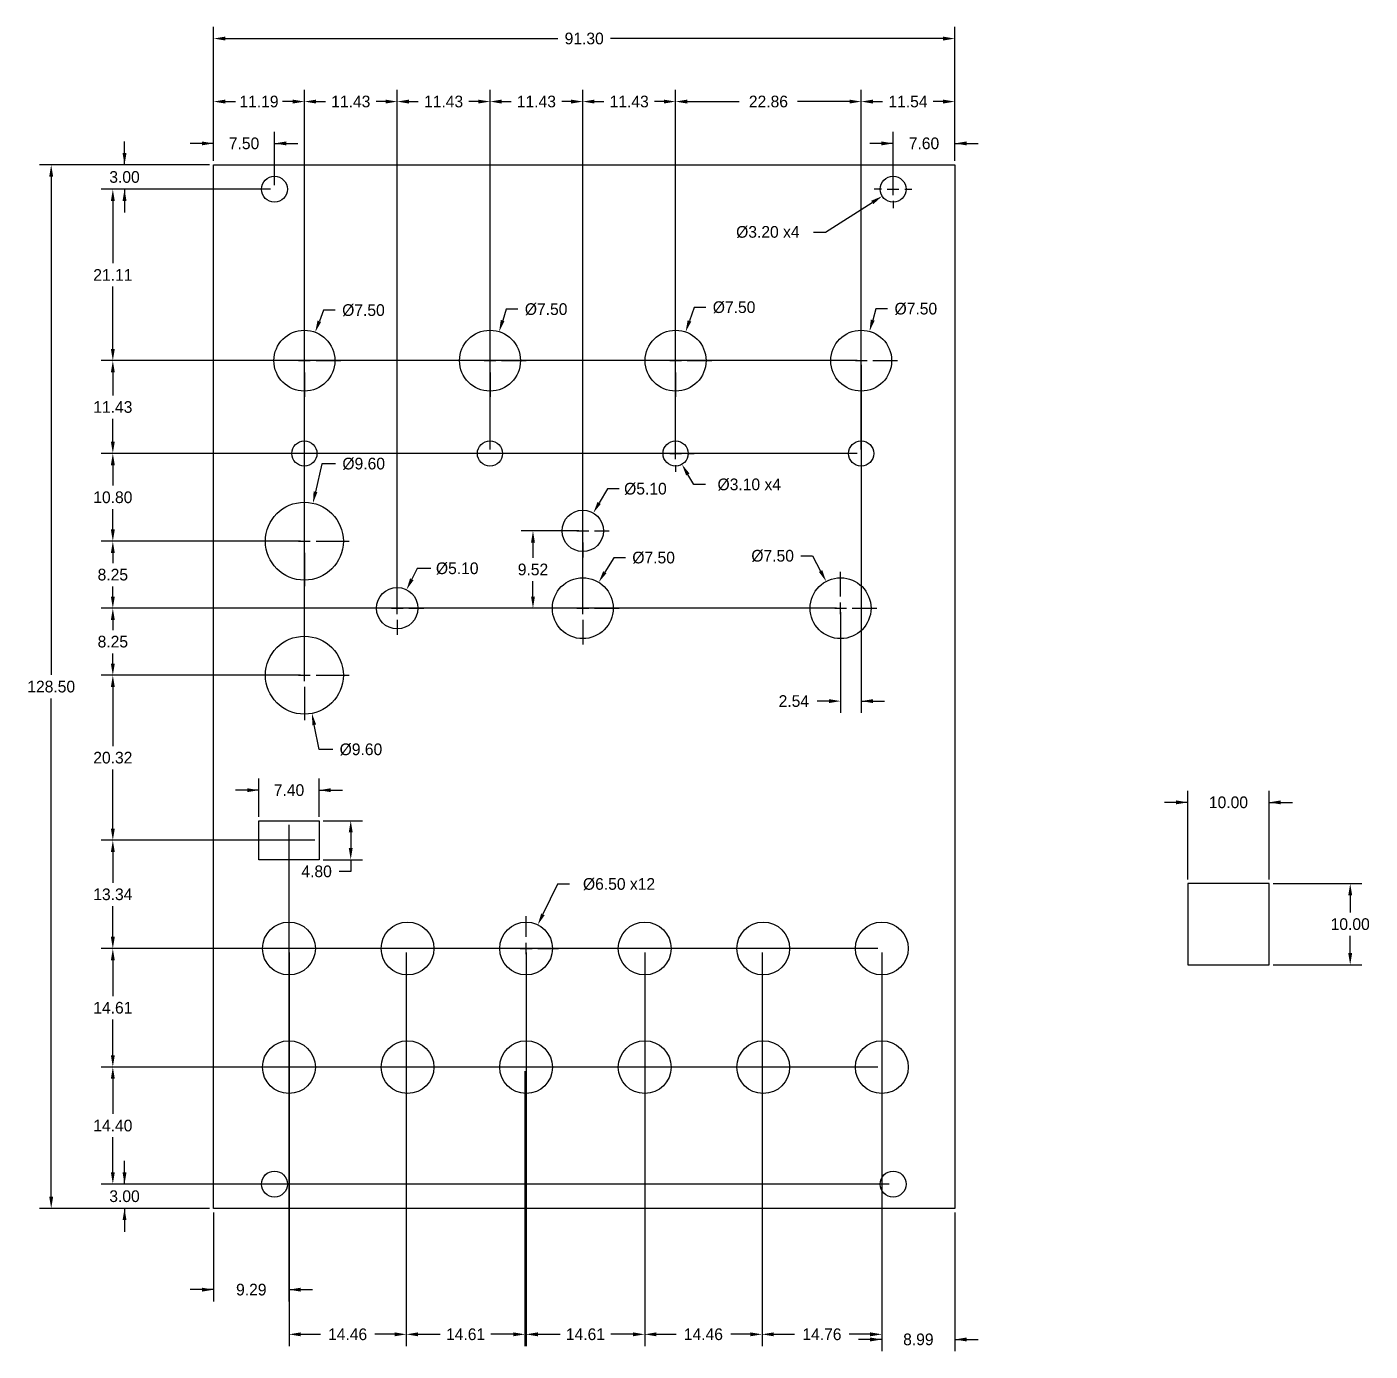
# Model space of a CAD drawing. Header units: millimetres. Extents: x -23 to 142, y -18 to 145.
import ezdxf

# ---------------------------------------------------------------- set-up
doc = ezdxf.new("R2010")
doc.units = ezdxf.units.MM
doc.header["$MEASUREMENT"] = 0
doc.header["$PDSIZE"] = -5
for name, color, linetype in [('Dimensions', 1, 'Continuous'), ('Panel', 7, 'Continuous'), ('ScaleHelp', 3, 'Continuous')]:
    doc.layers.add(name, color=color, linetype=linetype)
doc.dimstyles.get("Standard").update_dxf_attribs({"dimscale": 8, "dimtxt": 0.18, "dimasz": 0.18, "dimexe": 0.18, "dimexo": 0.0625, "dimgap": 0.09, "dimtad": 0, "dimtih": 1, "dimtoh": 1, "dimzin": 0, "dimdsep": 46, "dimtxsty": 'Standard', "dimcen": -0.09, "dimadec": 0, "dimazin": 0, "dimtfac": 1, "dimtdec": 4, "dimtofl": 0, "dimtmove": 0, "dimatfit": 3, "dimfxl": 1, "dimtolj": 1, "dimtzin": 0, "dimarcsym": 0})

# ---------------------------------------------------------------- blocks, each defined once
blk = doc.blocks.new('*D105')
at = {"layer": 'Defpoints', "color": 0}
for p in [(130, 50), (120, 40), (130, 40)]:
    blk.add_point(p, dxfattribs=at)
at = {"layer": 'ScaleHelp', "color": 0, "lineweight": -2}
for p, q in [((120, 40.5), (120, 51.44)), ((130, 40.5), (130, 51.44)), ((120, 50), (117.12, 50)), ((130, 50), (132.88, 50))]:
    blk.add_line(p, q, dxfattribs=at)
at = {"layer": 'ScaleHelp', "color": 0}
for points in [[(118.56, 49.76), (118.56, 50.24), (120, 50)], [(131.44, 50.24), (131.44, 49.76), (130, 50)]]:
    blk.add_solid(points, dxfattribs=at)
at = {"layer": 'ScaleHelp', "color": 0, "insert": (125, 50), "char_height": 1.44, "attachment_point": 5}
blk.add_mtext('\\A1;10.00', dxfattribs=at)
blk = doc.blocks.new('*D106')
at = {"layer": 'Defpoints', "color": 0}
for p in [(130, 40), (130, 30), (140, 30)]:
    blk.add_point(p, dxfattribs=at)
at = {"layer": 'ScaleHelp', "color": 0, "lineweight": -2}
for p, q in [((130.5, 40), (141.44, 40)), ((140, 38.56), (140, 36.44)), ((140, 31.44), (140, 33.56)), ((130.5, 30), (141.44, 30))]:
    blk.add_line(p, q, dxfattribs=at)
at = {"layer": 'ScaleHelp', "color": 0}
for points in [[(140.24, 38.56), (139.76, 38.56), (140, 40)], [(139.76, 31.44), (140.24, 31.44), (140, 30)]]:
    blk.add_solid(points, dxfattribs=at)
at = {"layer": 'ScaleHelp', "color": 0, "insert": (140, 35), "char_height": 1.44, "attachment_point": 5}
blk.add_mtext('\\A1;10.00', dxfattribs=at)
blk = doc.blocks.new('*D126')
at = {"layer": 'Defpoints', "color": 0}
for p in [(0, 128.5), (-20, 0), (0, 0)]:
    blk.add_point(p, dxfattribs=at)
at = {"layer": 'Dimensions', "color": 0, "lineweight": -2}
for p, q in [((-0.5, 128.5), (-21.44, 128.5)), ((-20, 127.06), (-20, 65.69)), ((-20, 1.44), (-20, 62.81)), ((-0.5, 0), (-21.44, 0))]:
    blk.add_line(p, q, dxfattribs=at)
at = {"layer": 'Dimensions', "color": 0}
for points in [[(-19.76, 127.06), (-20.24, 127.06), (-20, 128.5)], [(-20.24, 1.44), (-19.76, 1.44), (-20, 0)]]:
    blk.add_solid(points, dxfattribs=at)
at = {"layer": 'Dimensions', "color": 0, "insert": (-20, 64.25), "char_height": 1.44, "attachment_point": 5}
blk.add_mtext('\\A1;128.50', dxfattribs=at)
blk = doc.blocks.new('*D128')
at = {"layer": 'Defpoints', "color": 0}
for p in [(83.7, 3), (-10.97, 0), (0, 0)]:
    blk.add_point(p, dxfattribs=at)
at = {"layer": 'Dimensions', "color": 0, "lineweight": -2}
for p, q in [((-10.97, 3), (-10.97, 5.88)), ((83.2, 3), (-12.41, 3)), ((-0.5, 0), (-12.41, 0)), ((-10.97, 0), (-10.97, -2.88))]:
    blk.add_line(p, q, dxfattribs=at)
at = {"layer": 'Dimensions', "color": 0}
for points in [[(-11.21, 4.44), (-10.73, 4.44), (-10.97, 3)], [(-10.73, -1.44), (-11.21, -1.44), (-10.97, 0)]]:
    blk.add_solid(points, dxfattribs=at)
at = {"layer": 'Dimensions', "color": 0, "insert": (-10.97, 1.5), "char_height": 1.44, "attachment_point": 5}
blk.add_mtext('\\A1;3.00', dxfattribs=at)
blk = doc.blocks.new('*D129')
at = {"layer": 'Defpoints', "color": 0}
for p in [(82.31, 17.4), (-12.41, 3), (0, 3)]:
    blk.add_point(p, dxfattribs=at)
at = {"layer": 'Dimensions', "color": 0, "lineweight": -2}
for p, q in [((81.81, 17.4), (-13.85, 17.4)), ((-12.41, 15.96), (-12.41, 11.64)), ((-12.41, 4.44), (-12.41, 8.76)), ((-0.5, 3), (-13.85, 3))]:
    blk.add_line(p, q, dxfattribs=at)
at = {"layer": 'Dimensions', "color": 0}
for points in [[(-12.17, 15.96), (-12.65, 15.96), (-12.41, 17.4)], [(-12.65, 4.44), (-12.17, 4.44), (-12.41, 3)]]:
    blk.add_solid(points, dxfattribs=at)
at = {"layer": 'Dimensions', "color": 0, "insert": (-12.41, 10.2), "char_height": 1.44, "attachment_point": 5}
blk.add_mtext('\\A1;14.40', dxfattribs=at)
blk = doc.blocks.new('*D130')
at = {"layer": 'Defpoints', "color": 0}
for p in [(82.31, 32.005), (-12.41, 17.4), (9.135, 17.4)]:
    blk.add_point(p, dxfattribs=at)
at = {"layer": 'Dimensions', "color": 0, "lineweight": -2}
for p, q in [((81.81, 32.005), (-13.85, 32.005)), ((-12.41, 30.565), (-12.41, 26.1425)), ((-12.41, 18.84), (-12.41, 23.2625)), ((8.635, 17.4), (-13.85, 17.4))]:
    blk.add_line(p, q, dxfattribs=at)
at = {"layer": 'Dimensions', "color": 0}
for points in [[(-12.17, 30.565), (-12.65, 30.565), (-12.41, 32.005)], [(-12.65, 18.84), (-12.17, 18.84), (-12.41, 17.4)]]:
    blk.add_solid(points, dxfattribs=at)
at = {"layer": 'Dimensions', "color": 0, "insert": (-12.41, 24.7025), "char_height": 1.44, "attachment_point": 5}
blk.add_mtext('\\A1;14.61', dxfattribs=at)
blk = doc.blocks.new('*D136')
at = {"layer": 'Defpoints', "color": 0}
for p in [(-12.41, 125.5), (7.5, 125.5), (79.765, 104.39)]:
    blk.add_point(p, dxfattribs=at)
at = {"layer": 'Dimensions', "color": 0, "lineweight": -2}
for p, q in [((7, 125.5), (-13.85, 125.5)), ((-12.41, 124.06), (-12.41, 116.385)), ((-12.41, 105.83), (-12.41, 113.505)), ((79.265, 104.39), (-13.85, 104.39))]:
    blk.add_line(p, q, dxfattribs=at)
at = {"layer": 'Dimensions', "color": 0}
for points in [[(-12.17, 124.06), (-12.65, 124.06), (-12.41, 125.5)], [(-12.65, 105.83), (-12.17, 105.83), (-12.41, 104.39)]]:
    blk.add_solid(points, dxfattribs=at)
at = {"layer": 'Dimensions', "color": 0, "insert": (-12.41, 114.945), "char_height": 1.44, "attachment_point": 5}
blk.add_mtext('\\A1;21.11', dxfattribs=at)
blk = doc.blocks.new('*D137')
at = {"layer": 'Defpoints', "color": 0}
for p in [(-10.97, 128.5), (-0.5, 128.5), (7.5, 125.5)]:
    blk.add_point(p, dxfattribs=at)
at = {"layer": 'Dimensions', "color": 0, "lineweight": -2}
for p, q in [((-10.97, 128.5), (-10.97, 131.38)), ((-1, 128.5), (-12.41, 128.5)), ((7, 125.5), (-12.41, 125.5)), ((-10.97, 125.5), (-10.97, 122.62))]:
    blk.add_line(p, q, dxfattribs=at)
at = {"layer": 'Dimensions', "color": 0}
for points in [[(-11.21, 129.94), (-10.73, 129.94), (-10.97, 128.5)], [(-10.73, 124.06), (-11.21, 124.06), (-10.97, 125.5)]]:
    blk.add_solid(points, dxfattribs=at)
at = {"layer": 'Dimensions', "color": 0, "insert": (-10.97, 127), "char_height": 1.44, "attachment_point": 5}
blk.add_mtext('\\A1;3.00', dxfattribs=at)
blk = doc.blocks.new('*D138')
at = {"layer": 'Defpoints', "color": 0}
for p in [(91.3, 131.14), (91.3, 128.5), (83.7, 125.5)]:
    blk.add_point(p, dxfattribs=at)
at = {"layer": 'Dimensions', "color": 0, "lineweight": -2}
for p, q in [((83.7, 126), (83.7, 132.58)), ((91.3, 129), (91.3, 132.58)), ((83.7, 131.14), (80.82, 131.14)), ((91.3, 131.14), (94.18, 131.14))]:
    blk.add_line(p, q, dxfattribs=at)
at = {"layer": 'Dimensions', "color": 0}
for points in [[(82.26, 130.9), (82.26, 131.38), (83.7, 131.14)], [(92.74, 131.38), (92.74, 130.9), (91.3, 131.14)]]:
    blk.add_solid(points, dxfattribs=at)
at = {"layer": 'Dimensions', "color": 0, "insert": (87.5, 131.14), "char_height": 1.44, "attachment_point": 5}
blk.add_mtext('\\A1;7.60', dxfattribs=at)
blk = doc.blocks.new('*D139')
at = {"layer": 'Defpoints', "color": 0}
for p in [(0, 131.14), (0, 128.5), (7.5, 125.5)]:
    blk.add_point(p, dxfattribs=at)
at = {"layer": 'Dimensions', "color": 0, "lineweight": -2}
for p, q in [((0, 129), (0, 132.58)), ((7.5, 126), (7.5, 132.58)), ((0, 131.14), (-2.88, 131.14)), ((7.5, 131.14), (10.38, 131.14))]:
    blk.add_line(p, q, dxfattribs=at)
at = {"layer": 'Dimensions', "color": 0}
for points in [[(-1.44, 130.9), (-1.44, 131.38), (0, 131.14)], [(8.94, 131.38), (8.94, 130.9), (7.5, 131.14)]]:
    blk.add_solid(points, dxfattribs=at)
at = {"layer": 'Dimensions', "color": 0, "insert": (3.75, 131.14), "char_height": 1.44, "attachment_point": 5}
blk.add_mtext('\\A1;7.50', dxfattribs=at)
blk = doc.blocks.new('*D147')
at = {"layer": 'Defpoints', "color": 0}
for p in [(79.77, 104.39), (77.23, 73.91), (77.23, 62.47)]:
    blk.add_point(p, dxfattribs=at)
at = {"layer": 'Dimensions', "color": 0, "lineweight": -2}
for p, q in [((79.77, 103.89), (79.77, 61.03)), ((77.23, 73.41), (77.23, 61.03)), ((75.79, 62.47), (74.35, 62.47)), ((79.77, 62.47), (82.65, 62.47))]:
    blk.add_line(p, q, dxfattribs=at)
at = {"layer": 'Dimensions', "color": 0}
for points in [[(75.79, 62.23), (75.79, 62.71), (77.23, 62.47)], [(81.21, 62.71), (81.21, 62.23), (79.77, 62.47)]]:
    blk.add_solid(points, dxfattribs=at)
at = {"layer": 'Dimensions', "color": 0, "insert": (71.47, 62.47), "char_height": 1.44, "attachment_point": 5}
blk.add_mtext('\\A1;2.54', dxfattribs=at)
blk = doc.blocks.new('*D148')
at = {"layer": 'Defpoints', "color": 0}
for p in [(9.285, 47.74), (0, 0), (0, -10)]:
    blk.add_point(p, dxfattribs=at)
at = {"layer": 'Dimensions', "color": 0, "lineweight": -2}
for p, q in [((9.285, 47.24), (9.285, -11.44)), ((0, -0.5), (0, -11.44)), ((0, -10), (-2.88, -10)), ((9.285, -10), (12.165, -10))]:
    blk.add_line(p, q, dxfattribs=at)
at = {"layer": 'Dimensions', "color": 0}
for points in [[(-1.44, -10.24), (-1.44, -9.76), (0, -10)], [(10.725, -9.76), (10.725, -10.24), (9.285, -10)]]:
    blk.add_solid(points, dxfattribs=at)
at = {"layer": 'Dimensions', "color": 0, "insert": (4.6425, -10), "char_height": 1.44, "attachment_point": 5}
blk.add_mtext('\\A1;9.29', dxfattribs=at)
blk = doc.blocks.new('*D149')
at = {"layer": 'Defpoints', "color": 0}
for p in [(9.29, 32.01), (23.74, 17.4), (23.74, -15.5)]:
    blk.add_point(p, dxfattribs=at)
at = {"layer": 'Dimensions', "color": 0, "lineweight": -2}
for p, q in [((9.29, 31.5), (9.29, -16.94)), ((23.74, 16.9), (23.74, -16.94)), ((10.73, -15.5), (13.15, -15.5)), ((22.3, -15.5), (19.87, -15.5))]:
    blk.add_line(p, q, dxfattribs=at)
at = {"layer": 'Dimensions', "color": 0}
for points in [[(10.73, -15.26), (10.73, -15.74), (9.29, -15.5)], [(22.3, -15.74), (22.3, -15.26), (23.74, -15.5)]]:
    blk.add_solid(points, dxfattribs=at)
at = {"layer": 'Dimensions', "color": 0, "insert": (16.51, -15.5), "char_height": 1.44, "attachment_point": 5}
blk.add_mtext('\\A1;14.46', dxfattribs=at)
blk = doc.blocks.new('*D150')
at = {"layer": 'Defpoints', "color": 0}
for p in [(23.74, 32.01), (38.35, 17.4), (38.35, -15.5)]:
    blk.add_point(p, dxfattribs=at)
at = {"layer": 'Dimensions', "color": 0, "lineweight": -2}
for p, q in [((23.74, 31.5), (23.74, -16.94)), ((38.35, 16.9), (38.35, -16.94)), ((25.18, -15.5), (27.92, -15.5)), ((36.91, -15.5), (34.16, -15.5))]:
    blk.add_line(p, q, dxfattribs=at)
at = {"layer": 'Dimensions', "color": 0}
for points in [[(25.18, -15.26), (25.18, -15.74), (23.74, -15.5)], [(36.91, -15.74), (36.91, -15.26), (38.35, -15.5)]]:
    blk.add_solid(points, dxfattribs=at)
at = {"layer": 'Dimensions', "color": 0, "insert": (31.04, -15.5), "char_height": 1.44, "attachment_point": 5}
blk.add_mtext('\\A1;14.61', dxfattribs=at)
blk = doc.blocks.new('*D151')
at = {"layer": 'Defpoints', "color": 0}
for p in [(38.49, 32.01), (53.1, 32.01), (53.1, -15.5)]:
    blk.add_point(p, dxfattribs=at)
at = {"layer": 'Dimensions', "color": 0, "lineweight": -2}
for p, q in [((38.49, 31.5), (38.49, -16.94)), ((53.1, 31.5), (53.1, -16.94)), ((39.94, -15.5), (42.68, -15.5)), ((51.66, -15.5), (48.92, -15.5))]:
    blk.add_line(p, q, dxfattribs=at)
at = {"layer": 'Dimensions', "color": 0}
for points in [[(39.94, -15.26), (39.94, -15.74), (38.49, -15.5)], [(51.66, -15.74), (51.66, -15.26), (53.1, -15.5)]]:
    blk.add_solid(points, dxfattribs=at)
at = {"layer": 'Dimensions', "color": 0, "insert": (45.8, -15.5), "char_height": 1.44, "attachment_point": 5}
blk.add_mtext('\\A1;14.61', dxfattribs=at)
blk = doc.blocks.new('*D152')
at = {"layer": 'Defpoints', "color": 0}
for p in [(53.1, 32.01), (67.56, 32.01), (67.56, -15.5)]:
    blk.add_point(p, dxfattribs=at)
at = {"layer": 'Dimensions', "color": 0, "lineweight": -2}
for p, q in [((53.1, 31.5), (53.1, -16.94)), ((67.56, 31.5), (67.56, -16.94)), ((54.54, -15.5), (56.97, -15.5)), ((66.12, -15.5), (63.69, -15.5))]:
    blk.add_line(p, q, dxfattribs=at)
at = {"layer": 'Dimensions', "color": 0}
for points in [[(54.54, -15.26), (54.54, -15.74), (53.1, -15.5)], [(66.12, -15.74), (66.12, -15.26), (67.56, -15.5)]]:
    blk.add_solid(points, dxfattribs=at)
at = {"layer": 'Dimensions', "color": 0, "insert": (60.33, -15.5), "char_height": 1.44, "attachment_point": 5}
blk.add_mtext('\\A1;14.46', dxfattribs=at)
blk = doc.blocks.new('*D153')
at = {"layer": 'Defpoints', "color": 0}
for p in [(67.56, 32.01), (82.31, 32.01), (82.31, -15.5)]:
    blk.add_point(p, dxfattribs=at)
at = {"layer": 'Dimensions', "color": 0, "lineweight": -2}
for p, q in [((67.56, 31.5), (67.56, -16.94)), ((82.31, 31.5), (82.31, -16.94)), ((69, -15.5), (71.57, -15.5)), ((80.87, -15.5), (78.29, -15.5))]:
    blk.add_line(p, q, dxfattribs=at)
at = {"layer": 'Dimensions', "color": 0}
for points in [[(69, -15.26), (69, -15.74), (67.56, -15.5)], [(80.87, -15.74), (80.87, -15.26), (82.31, -15.5)]]:
    blk.add_solid(points, dxfattribs=at)
at = {"layer": 'Dimensions', "color": 0, "insert": (74.93, -15.5), "char_height": 1.44, "attachment_point": 5}
blk.add_mtext('\\A1;14.76', dxfattribs=at)
blk = doc.blocks.new('*D154')
at = {"layer": 'Defpoints', "color": 0}
for p in [(82.31, 32.01), (91.3, 0), (91.3, -16.13)]:
    blk.add_point(p, dxfattribs=at)
at = {"layer": 'Dimensions', "color": 0, "lineweight": -2}
for p, q in [((82.31, 31.5), (82.31, -17.57)), ((91.3, -0.5), (91.3, -17.57)), ((82.31, -16.13), (79.43, -16.13)), ((91.3, -16.13), (94.18, -16.13))]:
    blk.add_line(p, q, dxfattribs=at)
at = {"layer": 'Dimensions', "color": 0}
for points in [[(80.87, -16.37), (80.87, -15.89), (82.31, -16.13)], [(92.74, -15.89), (92.74, -16.37), (91.3, -16.13)]]:
    blk.add_solid(points, dxfattribs=at)
at = {"layer": 'Dimensions', "color": 0, "insert": (86.81, -16.13), "char_height": 1.44, "attachment_point": 5}
blk.add_mtext('\\A1;8.99', dxfattribs=at)
blk = doc.blocks.new('*D155')
at = {"layer": 'Defpoints', "color": 0}
for p in [(12.52, 107.9), (9.85, 100.88)]:
    blk.add_point(p, dxfattribs=at)
at = {"layer": 'Dimensions', "color": 0, "lineweight": -2}
for p, q in [((13.54, 110.59), (13.03, 109.24)), ((14.98, 110.59), (13.54, 110.59)), ((11.19, 105.83), (11.19, 108.86)), ((9.75, 104.39), (6.72, 104.39)), ((10.47, 104.39), (11.91, 104.39)), ((11.19, 103.67), (11.19, 105.11)), ((12.63, 104.39), (15.66, 104.39)), ((11.19, 102.95), (11.19, 99.92))]:
    blk.add_line(p, q, dxfattribs=at)
at = {"layer": 'Dimensions', "color": 0}
blk.add_solid([(12.8, 109.33), (13.25, 109.16), (12.52, 107.9)], dxfattribs=at)
at = {"layer": 'Dimensions', "color": 0, "insert": (18.46, 110.59), "char_height": 1.44, "attachment_point": 5}
blk.add_mtext('\\A1;%%c7.50', dxfattribs=at)
blk = doc.blocks.new('*D156')
at = {"layer": 'Defpoints', "color": 0}
for p in [(35.17, 107.97), (32.92, 100.81)]:
    blk.add_point(p, dxfattribs=at)
at = {"layer": 'Dimensions', "color": 0, "lineweight": -2}
for p, q in [((36.04, 110.71), (35.61, 109.34)), ((37.48, 110.71), (36.04, 110.71)), ((34.05, 105.83), (34.05, 108.86)), ((32.6, 104.39), (29.58, 104.39)), ((33.33, 104.39), (34.77, 104.39)), ((34.05, 103.67), (34.05, 105.11)), ((35.48, 104.39), (38.52, 104.39)), ((34.05, 102.95), (34.05, 99.92))]:
    blk.add_line(p, q, dxfattribs=at)
at = {"layer": 'Dimensions', "color": 0}
blk.add_solid([(35.38, 109.41), (35.84, 109.27), (35.17, 107.97)], dxfattribs=at)
at = {"layer": 'Dimensions', "color": 0, "insert": (40.96, 110.71), "char_height": 1.44, "attachment_point": 5}
blk.add_mtext('\\A1;%%c7.50', dxfattribs=at)
blk = doc.blocks.new('*D157')
at = {"layer": 'Defpoints', "color": 0}
for p in [(58.14, 107.93), (55.67, 100.85)]:
    blk.add_point(p, dxfattribs=at)
at = {"layer": 'Dimensions', "color": 0, "lineweight": -2}
for p, q in [((59.19, 110.95), (58.61, 109.29)), ((60.63, 110.95), (59.19, 110.95)), ((56.91, 105.83), (56.91, 108.86)), ((55.47, 104.39), (52.44, 104.39)), ((56.19, 104.39), (57.63, 104.39)), ((56.91, 103.67), (56.91, 105.11)), ((58.35, 104.39), (61.38, 104.39)), ((56.91, 102.95), (56.91, 99.92))]:
    blk.add_line(p, q, dxfattribs=at)
at = {"layer": 'Dimensions', "color": 0}
blk.add_solid([(58.39, 109.37), (58.84, 109.21), (58.14, 107.93)], dxfattribs=at)
at = {"layer": 'Dimensions', "color": 0, "insert": (64.11, 110.95), "char_height": 1.44, "attachment_point": 5}
blk.add_mtext('\\A1;%%c7.50', dxfattribs=at)
blk = doc.blocks.new('*D158')
at = {"layer": 'Defpoints', "color": 0}
for p in [(80.79, 108), (78.74, 100.78)]:
    blk.add_point(p, dxfattribs=at)
at = {"layer": 'Dimensions', "color": 0, "lineweight": -2}
for p, q in [((81.58, 110.77), (81.19, 109.38)), ((83.02, 110.77), (81.58, 110.77)), ((79.77, 105.83), (79.77, 108.86)), ((78.33, 104.39), (75.3, 104.39)), ((79.05, 104.39), (80.49, 104.39)), ((79.77, 103.67), (79.77, 105.11)), ((81.21, 104.39), (84.24, 104.39)), ((79.77, 102.95), (79.77, 99.92))]:
    blk.add_line(p, q, dxfattribs=at)
at = {"layer": 'Dimensions', "color": 0}
blk.add_solid([(80.95, 109.45), (81.42, 109.32), (80.79, 108)], dxfattribs=at)
at = {"layer": 'Dimensions', "color": 0, "insert": (86.5, 110.77), "char_height": 1.44, "attachment_point": 5}
blk.add_mtext('\\A1;%%c7.50', dxfattribs=at)
blk = doc.blocks.new('*D159')
at = {"layer": 'Defpoints', "color": 0}
for p in [(23.77, 76.19), (21.46, 71.63)]:
    blk.add_point(p, dxfattribs=at)
at = {"layer": 'Dimensions', "color": 0, "lineweight": -2}
for p, q in [((25.09, 78.8), (24.42, 77.47)), ((26.77, 78.8), (25.09, 78.8)), ((22.62, 75.35), (22.62, 77.18)), ((22.62, 73.19), (22.62, 74.63)), ((21.18, 73.91), (19.35, 73.91)), ((21.9, 73.91), (23.34, 73.91)), ((24.06, 73.91), (25.89, 73.91)), ((22.62, 72.47), (22.62, 70.64))]:
    blk.add_line(p, q, dxfattribs=at)
at = {"layer": 'Dimensions', "color": 0}
blk.add_solid([(24.2, 77.58), (24.63, 77.36), (23.77, 76.19)], dxfattribs=at)
at = {"layer": 'Dimensions', "color": 0, "insert": (30.01, 78.8), "char_height": 1.44, "attachment_point": 5}
blk.add_mtext('\\A1;%%c5.10', dxfattribs=at)
blk = doc.blocks.new('*D160')
at = {"layer": 'Defpoints', "color": 0}
for p in [(47.44, 77.11), (43.51, 70.71)]:
    blk.add_point(p, dxfattribs=at)
at = {"layer": 'Dimensions', "color": 0, "lineweight": -2}
for p, q in [((49.28, 80.12), (48.19, 78.33)), ((50.72, 80.12), (49.28, 80.12)), ((45.48, 75.35), (45.48, 78.38)), ((45.48, 73.19), (45.48, 74.63)), ((44.03, 73.91), (41.01, 73.91)), ((44.76, 73.91), (46.2, 73.91)), ((46.91, 73.91), (49.95, 73.91)), ((45.48, 72.47), (45.48, 69.44))]:
    blk.add_line(p, q, dxfattribs=at)
at = {"layer": 'Dimensions', "color": 0}
blk.add_solid([(47.99, 78.46), (48.39, 78.21), (47.44, 77.11)], dxfattribs=at)
at = {"layer": 'Dimensions', "color": 0, "insert": (54.2, 80.12), "char_height": 1.44, "attachment_point": 5}
blk.add_mtext('\\A1;%%c7.50', dxfattribs=at)
blk = doc.blocks.new('*D161')
at = {"layer": 'Defpoints', "color": 0}
for p in [(75.45, 77.21), (79, 70.61)]:
    blk.add_point(p, dxfattribs=at)
at = {"layer": 'Dimensions', "color": 0, "lineweight": -2}
for p, q in [((72.34, 80.34), (73.78, 80.34)), ((73.78, 80.34), (74.77, 78.48)), ((77.23, 75.35), (77.23, 78.38)), ((77.23, 73.19), (77.23, 74.63)), ((75.79, 73.91), (72.76, 73.91)), ((76.51, 73.91), (77.95, 73.91)), ((78.67, 73.91), (81.7, 73.91)), ((77.23, 72.47), (77.23, 69.44))]:
    blk.add_line(p, q, dxfattribs=at)
at = {"layer": 'Dimensions', "color": 0}
blk.add_solid([(74.56, 78.37), (74.98, 78.6), (75.45, 77.21)], dxfattribs=at)
at = {"layer": 'Dimensions', "color": 0, "insert": (68.86, 80.34), "char_height": 1.44, "attachment_point": 5}
blk.add_mtext('\\A1;%%c7.50', dxfattribs=at)
blk = doc.blocks.new('*D162')
at = {"layer": 'Defpoints', "color": 0}
for p in [(12.24, 86.84), (10.13, 77.48)]:
    blk.add_point(p, dxfattribs=at)
at = {"layer": 'Dimensions', "color": 0, "lineweight": -2}
for p, q in [((13.33, 91.69), (12.55, 88.25)), ((15.01, 91.69), (13.33, 91.69))]:
    blk.add_line(p, q, dxfattribs=at)
at = {"layer": 'Dimensions', "color": 0}
for p, q in [((11.19, 83.6), (11.19, 87.68)), ((11.19, 81.44), (11.19, 82.88)), ((9.75, 82.16), (5.67, 82.16)), ((10.47, 82.16), (11.91, 82.16)), ((12.63, 82.16), (16.71, 82.16)), ((11.19, 80.72), (11.19, 76.64))]:
    blk.add_line(p, q, dxfattribs=at)
blk.add_solid([(12.32, 88.3), (12.79, 88.2), (12.24, 86.84)], dxfattribs=at)
at = {"layer": 'Dimensions', "color": 0, "insert": (18.49, 91.69), "char_height": 1.44, "attachment_point": 5}
blk.add_mtext('\\A1;%%c9.60', dxfattribs=at)
blk = doc.blocks.new('*D163')
at = {"layer": 'Defpoints', "color": 0}
for p in [(10.25, 70.37), (12.12, 60.95)]:
    blk.add_point(p, dxfattribs=at)
at = {"layer": 'Dimensions', "color": 0}
for p, q in [((11.19, 67.1), (11.19, 71.18)), ((11.19, 64.94), (11.19, 66.38)), ((9.75, 65.66), (5.67, 65.66)), ((10.47, 65.66), (11.91, 65.66)), ((12.63, 65.66), (16.71, 65.66)), ((11.19, 64.22), (11.19, 60.14))]:
    blk.add_line(p, q, dxfattribs=at)
at = {"layer": 'Dimensions', "color": 0, "lineweight": -2}
for p, q in [((12.99, 56.51), (12.39, 59.54)), ((14.67, 56.51), (12.99, 56.51))]:
    blk.add_line(p, q, dxfattribs=at)
at = {"layer": 'Dimensions', "color": 0}
blk.add_solid([(12.63, 59.58), (12.16, 59.49), (12.12, 60.95)], dxfattribs=at)
at = {"layer": 'Dimensions', "color": 0, "insert": (18.15, 56.51), "char_height": 1.44, "attachment_point": 5}
blk.add_mtext('\\A1;%%c9.60', dxfattribs=at)
blk = doc.blocks.new('*D164')
at = {"layer": 'Defpoints', "color": 0}
for p in [(12.99, 51.5), (5.59, 47.74), (12.99, 47.74)]:
    blk.add_point(p, dxfattribs=at)
at = {"layer": 'Dimensions', "color": 0, "lineweight": -2}
for p, q in [((5.59, 51.5), (2.71, 51.5)), ((5.59, 48.24), (5.59, 52.94)), ((12.99, 48.24), (12.99, 52.94)), ((12.99, 51.5), (15.87, 51.5))]:
    blk.add_line(p, q, dxfattribs=at)
at = {"layer": 'Dimensions', "color": 0}
for points in [[(4.15, 51.26), (4.15, 51.74), (5.59, 51.5)], [(14.43, 51.74), (14.43, 51.26), (12.99, 51.5)]]:
    blk.add_solid(points, dxfattribs=at)
at = {"layer": 'Dimensions', "color": 0, "insert": (9.29, 51.5), "char_height": 1.44, "attachment_point": 5}
blk.add_mtext('\\A1;7.40', dxfattribs=at)
blk = doc.blocks.new('*D165')
at = {"layer": 'Defpoints', "color": 0}
for p in [(12.99, 47.74), (12.99, 42.94), (16.89, 42.94)]:
    blk.add_point(p, dxfattribs=at)
at = {"layer": 'Dimensions', "color": 0, "lineweight": -2}
for p, q in [((13.49, 47.74), (18.33, 47.74)), ((16.89, 46.3), (16.89, 44.38)), ((13.49, 42.94), (18.33, 42.94)), ((16.89, 41.5), (15.45, 41.5)), ((16.89, 42.94), (16.89, 41.5))]:
    blk.add_line(p, q, dxfattribs=at)
at = {"layer": 'Dimensions', "color": 0}
for points in [[(17.13, 46.3), (16.65, 46.3), (16.89, 47.74)], [(16.65, 44.38), (17.13, 44.38), (16.89, 42.94)]]:
    blk.add_solid(points, dxfattribs=at)
at = {"layer": 'Dimensions', "color": 0, "insert": (12.69, 41.5), "char_height": 1.44, "attachment_point": 5}
blk.add_mtext('\\A1;4.80', dxfattribs=at)
blk = doc.blocks.new('*D166')
at = {"layer": 'Defpoints', "color": 0}
for p in [(39.93, 34.92), (37.06, 29.09)]:
    blk.add_point(p, dxfattribs=at)
at = {"layer": 'Dimensions', "color": 0, "lineweight": -2}
for p, q in [((42.38, 39.93), (40.56, 36.22)), ((43.82, 39.93), (42.38, 39.93)), ((38.49, 33.44), (38.49, 35.98)), ((37.06, 32.01), (34.52, 32.01)), ((37.78, 32.01), (39.22, 32.01)), ((38.49, 31.29), (38.49, 32.72)), ((39.94, 32.01), (42.47, 32.01)), ((38.49, 30.56), (38.49, 28.03))]:
    blk.add_line(p, q, dxfattribs=at)
at = {"layer": 'Dimensions', "color": 0}
blk.add_solid([(40.35, 36.32), (40.78, 36.11), (39.93, 34.92)], dxfattribs=at)
at = {"layer": 'Dimensions', "color": 0, "insert": (49.94, 39.93), "char_height": 1.44, "attachment_point": 5}
blk.add_mtext('\\A1;%%c6.50 x12', dxfattribs=at)
blk = doc.blocks.new('*D167')
at = {"layer": 'Defpoints', "color": 0}
for p in [(85.05, 126.36), (82.35, 124.64)]:
    blk.add_point(p, dxfattribs=at)
at = {"layer": 'Dimensions', "color": 0, "lineweight": -2}
for p, q in [((83.7, 126.94), (83.7, 127.82)), ((83.7, 124.78), (83.7, 126.22)), ((82.26, 125.5), (81.38, 125.5)), ((82.98, 125.5), (84.42, 125.5)), ((85.14, 125.5), (86.02, 125.5)), ((75.35, 120.22), (81.13, 123.87)), ((83.7, 124.06), (83.7, 123.18)), ((73.91, 120.22), (75.35, 120.22))]:
    blk.add_line(p, q, dxfattribs=at)
at = {"layer": 'Dimensions', "color": 0}
blk.add_solid([(81.26, 123.67), (81, 124.08), (82.35, 124.64)], dxfattribs=at)
at = {"layer": 'Dimensions', "color": 0, "insert": (68.27, 120.22), "char_height": 1.44, "attachment_point": 5}
blk.add_mtext('\\A1;%%c3.20 x4', dxfattribs=at)
blk = doc.blocks.new('*D168')
at = {"layer": 'Defpoints', "color": 0}
for p in [(0, 136.29), (0, 128.5), (11.19, 65.66)]:
    blk.add_point(p, dxfattribs=at)
at = {"layer": 'Dimensions', "color": 0, "lineweight": -2}
for p, q in [((0, 129), (0, 137.73)), ((11.19, 66.16), (11.19, 137.73)), ((1.44, 136.29), (2.71, 136.29)), ((9.75, 136.29), (8.47, 136.29))]:
    blk.add_line(p, q, dxfattribs=at)
at = {"layer": 'Dimensions', "color": 0}
for points in [[(1.44, 136.53), (1.44, 136.05), (0, 136.29)], [(9.75, 136.05), (9.75, 136.53), (11.19, 136.29)]]:
    blk.add_solid(points, dxfattribs=at)
at = {"layer": 'Dimensions', "color": 0, "insert": (5.59, 136.29), "char_height": 1.44, "attachment_point": 5}
blk.add_mtext('\\A1;11.19', dxfattribs=at)
blk = doc.blocks.new('*D169')
at = {"layer": 'Defpoints', "color": 0}
for p in [(11.18, 136.29), (11.18, 104.39), (22.62, 73.91)]:
    blk.add_point(p, dxfattribs=at)
at = {"layer": 'Dimensions', "color": 0, "lineweight": -2}
for p, q in [((11.18, 104.89), (11.18, 137.73)), ((22.62, 74.41), (22.62, 137.73)), ((12.62, 136.29), (13.78, 136.29)), ((21.18, 136.29), (20.02, 136.29))]:
    blk.add_line(p, q, dxfattribs=at)
at = {"layer": 'Dimensions', "color": 0}
for points in [[(12.62, 136.53), (12.62, 136.05), (11.18, 136.29)], [(21.18, 136.05), (21.18, 136.53), (22.62, 136.29)]]:
    blk.add_solid(points, dxfattribs=at)
at = {"layer": 'Dimensions', "color": 0, "insert": (16.9, 136.29), "char_height": 1.44, "attachment_point": 5}
blk.add_mtext('\\A1;11.43', dxfattribs=at)
blk = doc.blocks.new('*D170')
at = {"layer": 'Defpoints', "color": 0}
for p in [(34.05, 136.29), (34.05, 92.96), (22.62, 73.91)]:
    blk.add_point(p, dxfattribs=at)
at = {"layer": 'Dimensions', "color": 0, "lineweight": -2}
for p, q in [((22.62, 74.41), (22.62, 137.73)), ((34.05, 93.46), (34.05, 137.73)), ((24.06, 136.29), (25.21, 136.29)), ((32.6, 136.29), (31.45, 136.29))]:
    blk.add_line(p, q, dxfattribs=at)
at = {"layer": 'Dimensions', "color": 0}
for points in [[(24.06, 136.53), (24.06, 136.05), (22.62, 136.29)], [(32.6, 136.05), (32.6, 136.53), (34.05, 136.29)]]:
    blk.add_solid(points, dxfattribs=at)
at = {"layer": 'Dimensions', "color": 0, "insert": (28.33, 136.29), "char_height": 1.44, "attachment_point": 5}
blk.add_mtext('\\A1;11.43', dxfattribs=at)
blk = doc.blocks.new('*D171')
at = {"layer": 'Defpoints', "color": 0}
for p in [(34.05, 136.29), (34.05, 92.96), (45.48, 73.91)]:
    blk.add_point(p, dxfattribs=at)
at = {"layer": 'Dimensions', "color": 0, "lineweight": -2}
for p, q in [((34.05, 93.46), (34.05, 137.73)), ((45.48, 74.41), (45.48, 137.73)), ((35.48, 136.29), (36.64, 136.29)), ((44.03, 136.29), (42.88, 136.29))]:
    blk.add_line(p, q, dxfattribs=at)
at = {"layer": 'Dimensions', "color": 0}
for points in [[(35.48, 136.53), (35.48, 136.05), (34.05, 136.29)], [(44.03, 136.05), (44.03, 136.53), (45.48, 136.29)]]:
    blk.add_solid(points, dxfattribs=at)
at = {"layer": 'Dimensions', "color": 0, "insert": (39.76, 136.29), "char_height": 1.44, "attachment_point": 5}
blk.add_mtext('\\A1;11.43', dxfattribs=at)
blk = doc.blocks.new('*D172')
at = {"layer": 'Defpoints', "color": 0}
for p in [(56.91, 136.29), (56.91, 92.96), (45.48, 73.91)]:
    blk.add_point(p, dxfattribs=at)
at = {"layer": 'Dimensions', "color": 0, "lineweight": -2}
for p, q in [((45.48, 74.41), (45.48, 137.73)), ((56.91, 93.46), (56.91, 137.73)), ((46.91, 136.29), (48.07, 136.29)), ((55.47, 136.29), (54.31, 136.29))]:
    blk.add_line(p, q, dxfattribs=at)
at = {"layer": 'Dimensions', "color": 0}
for points in [[(46.91, 136.53), (46.91, 136.05), (45.48, 136.29)], [(55.47, 136.05), (55.47, 136.53), (56.91, 136.29)]]:
    blk.add_solid(points, dxfattribs=at)
at = {"layer": 'Dimensions', "color": 0, "insert": (51.19, 136.29), "char_height": 1.44, "attachment_point": 5}
blk.add_mtext('\\A1;11.43', dxfattribs=at)
blk = doc.blocks.new('*D173')
at = {"layer": 'Defpoints', "color": 0}
for p in [(79.77, 136.29), (91.3, 128.5), (79.77, 104.39)]:
    blk.add_point(p, dxfattribs=at)
at = {"layer": 'Dimensions', "color": 0, "lineweight": -2}
for p, q in [((79.77, 104.89), (79.77, 137.73)), ((91.3, 129), (91.3, 137.73)), ((81.21, 136.29), (82.41, 136.29)), ((89.86, 136.29), (88.65, 136.29))]:
    blk.add_line(p, q, dxfattribs=at)
at = {"layer": 'Dimensions', "color": 0}
for points in [[(81.21, 136.53), (81.21, 136.05), (79.77, 136.29)], [(89.86, 136.05), (89.86, 136.53), (91.3, 136.29)]]:
    blk.add_solid(points, dxfattribs=at)
at = {"layer": 'Dimensions', "color": 0, "insert": (85.53, 136.29), "char_height": 1.44, "attachment_point": 5}
blk.add_mtext('\\A1;11.54', dxfattribs=at)
blk = doc.blocks.new('*D174')
at = {"layer": 'Defpoints', "color": 0}
for p in [(56.91, 136.29), (79.77, 136.29), (79.77, 92.96)]:
    blk.add_point(p, dxfattribs=at)
at = {"layer": 'Dimensions', "color": 0, "lineweight": -2}
for p, q in [((56.91, 136.79), (56.91, 137.73)), ((79.77, 93.46), (79.77, 137.73)), ((58.35, 136.29), (64.74, 136.29)), ((78.33, 136.29), (71.94, 136.29))]:
    blk.add_line(p, q, dxfattribs=at)
at = {"layer": 'Dimensions', "color": 0}
for points in [[(58.35, 136.53), (58.35, 136.05), (56.91, 136.29)], [(78.33, 136.05), (78.33, 136.53), (79.77, 136.29)]]:
    blk.add_solid(points, dxfattribs=at)
at = {"layer": 'Dimensions', "color": 0, "insert": (68.34, 136.29), "char_height": 1.44, "attachment_point": 5}
blk.add_mtext('\\A1;22.86', dxfattribs=at)
blk = doc.blocks.new('*D175')
at = {"layer": 'Defpoints', "color": 0}
for p in [(91.3, 144.05), (0, 128.5), (91.3, 128.5)]:
    blk.add_point(p, dxfattribs=at)
at = {"layer": 'Dimensions', "color": 0, "lineweight": -2}
for p, q in [((0, 129), (0, 145.49)), ((1.44, 144.05), (42.41, 144.05)), ((89.86, 144.05), (48.89, 144.05)), ((91.3, 129), (91.3, 145.49))]:
    blk.add_line(p, q, dxfattribs=at)
at = {"layer": 'Dimensions', "color": 0}
for points in [[(1.44, 144.29), (1.44, 143.81), (0, 144.05)], [(89.86, 143.81), (89.86, 144.29), (91.3, 144.05)]]:
    blk.add_solid(points, dxfattribs=at)
at = {"layer": 'Dimensions', "color": 0, "insert": (45.65, 144.05), "char_height": 1.44, "attachment_point": 5}
blk.add_mtext('\\A1;91.30', dxfattribs=at)
blk = doc.blocks.new('*D176')
at = {"layer": 'Defpoints', "color": 0}
for p in [(79.765, 104.39), (-12.41, 92.96), (79.765, 92.96)]:
    blk.add_point(p, dxfattribs=at)
at = {"layer": 'Dimensions', "color": 0, "lineweight": -2}
for p, q in [((79.265, 104.39), (-13.85, 104.39)), ((-12.41, 102.95), (-12.41, 100.115)), ((-12.41, 94.4), (-12.41, 97.235)), ((79.265, 92.96), (-13.85, 92.96))]:
    blk.add_line(p, q, dxfattribs=at)
at = {"layer": 'Dimensions', "color": 0}
for points in [[(-12.17, 102.95), (-12.65, 102.95), (-12.41, 104.39)], [(-12.65, 94.4), (-12.17, 94.4), (-12.41, 92.96)]]:
    blk.add_solid(points, dxfattribs=at)
at = {"layer": 'Dimensions', "color": 0, "insert": (-12.41, 98.675), "char_height": 1.44, "attachment_point": 5}
blk.add_mtext('\\A1;11.43', dxfattribs=at)
blk = doc.blocks.new('*D177')
at = {"layer": 'Defpoints', "color": 0}
for p in [(79.765, 92.96), (-12.41, 82.16), (11.185, 82.16)]:
    blk.add_point(p, dxfattribs=at)
at = {"layer": 'Dimensions', "color": 0, "lineweight": -2}
for p, q in [((79.265, 92.96), (-13.85, 92.96)), ((-12.41, 91.52), (-12.41, 89)), ((-12.41, 83.6), (-12.41, 86.12)), ((10.685, 82.16), (-13.85, 82.16))]:
    blk.add_line(p, q, dxfattribs=at)
at = {"layer": 'Dimensions', "color": 0}
for points in [[(-12.17, 91.52), (-12.65, 91.52), (-12.41, 92.96)], [(-12.65, 83.6), (-12.17, 83.6), (-12.41, 82.16)]]:
    blk.add_solid(points, dxfattribs=at)
at = {"layer": 'Dimensions', "color": 0, "insert": (-12.41, 87.56), "char_height": 1.44, "attachment_point": 5}
blk.add_mtext('\\A1;10.80', dxfattribs=at)
blk = doc.blocks.new('*D178')
at = {"layer": 'Defpoints', "color": 0}
for p in [(-12.41, 82.16), (11.185, 82.16), (77.225, 73.91)]:
    blk.add_point(p, dxfattribs=at)
at = {"layer": 'Dimensions', "color": 0, "lineweight": -2}
for p, q in [((10.685, 82.16), (-13.85, 82.16)), ((-12.41, 80.72), (-12.41, 79.475)), ((-12.41, 75.35), (-12.41, 76.595)), ((76.725, 73.91), (-13.85, 73.91))]:
    blk.add_line(p, q, dxfattribs=at)
at = {"layer": 'Dimensions', "color": 0}
for points in [[(-12.17, 80.72), (-12.65, 80.72), (-12.41, 82.16)], [(-12.65, 75.35), (-12.17, 75.35), (-12.41, 73.91)]]:
    blk.add_solid(points, dxfattribs=at)
at = {"layer": 'Dimensions', "color": 0, "insert": (-12.41, 78.035), "char_height": 1.44, "attachment_point": 5}
blk.add_mtext('\\A1;8.25', dxfattribs=at)
blk = doc.blocks.new('*D179')
at = {"layer": 'Defpoints', "color": 0}
for p in [(77.225, 73.91), (-12.41, 65.66), (11.185, 65.66)]:
    blk.add_point(p, dxfattribs=at)
at = {"layer": 'Dimensions', "color": 0, "lineweight": -2}
for p, q in [((76.725, 73.91), (-13.85, 73.91)), ((-12.41, 72.47), (-12.41, 71.225)), ((-12.41, 67.1), (-12.41, 68.345)), ((10.685, 65.66), (-13.85, 65.66))]:
    blk.add_line(p, q, dxfattribs=at)
at = {"layer": 'Dimensions', "color": 0}
for points in [[(-12.17, 72.47), (-12.65, 72.47), (-12.41, 73.91)], [(-12.65, 67.1), (-12.17, 67.1), (-12.41, 65.66)]]:
    blk.add_solid(points, dxfattribs=at)
at = {"layer": 'Dimensions', "color": 0, "insert": (-12.41, 69.785), "char_height": 1.44, "attachment_point": 5}
blk.add_mtext('\\A1;8.25', dxfattribs=at)
blk = doc.blocks.new('*D180')
at = {"layer": 'Defpoints', "color": 0}
for p in [(11.185, 65.66), (-12.41, 45.34), (9.285, 45.34)]:
    blk.add_point(p, dxfattribs=at)
at = {"layer": 'Dimensions', "color": 0, "lineweight": -2}
for p, q in [((10.685, 65.66), (-13.85, 65.66)), ((-12.41, 64.22), (-12.41, 56.94)), ((-12.41, 46.78), (-12.41, 54.06)), ((8.785, 45.34), (-13.85, 45.34))]:
    blk.add_line(p, q, dxfattribs=at)
at = {"layer": 'Dimensions', "color": 0}
for points in [[(-12.17, 64.22), (-12.65, 64.22), (-12.41, 65.66)], [(-12.65, 46.78), (-12.17, 46.78), (-12.41, 45.34)]]:
    blk.add_solid(points, dxfattribs=at)
at = {"layer": 'Dimensions', "color": 0, "insert": (-12.41, 55.5), "char_height": 1.44, "attachment_point": 5}
blk.add_mtext('\\A1;20.32', dxfattribs=at)
blk = doc.blocks.new('*D181')
at = {"layer": 'Defpoints', "color": 0}
for p in [(12.985, 45.34), (-12.41, 32.005), (9.285, 32.005)]:
    blk.add_point(p, dxfattribs=at)
at = {"layer": 'Dimensions', "color": 0, "lineweight": -2}
for p, q in [((12.485, 45.34), (-13.85, 45.34)), ((-12.41, 43.9), (-12.41, 40.1125)), ((-12.41, 33.445), (-12.41, 37.2325)), ((8.785, 32.005), (-13.85, 32.005))]:
    blk.add_line(p, q, dxfattribs=at)
at = {"layer": 'Dimensions', "color": 0}
for points in [[(-12.17, 43.9), (-12.65, 43.9), (-12.41, 45.34)], [(-12.65, 33.445), (-12.17, 33.445), (-12.41, 32.005)]]:
    blk.add_solid(points, dxfattribs=at)
at = {"layer": 'Dimensions', "color": 0, "insert": (-12.41, 38.6725), "char_height": 1.44, "attachment_point": 5}
blk.add_mtext('\\A1;13.34', dxfattribs=at)
blk = doc.blocks.new('*D182')
at = {"layer": 'Defpoints', "color": 0}
for p in [(56.12, 94.3), (57.69, 91.62)]:
    blk.add_point(p, dxfattribs=at)
at = {"layer": 'Dimensions', "color": 0, "lineweight": -2}
for p, q in [((56.91, 94.4), (56.91, 95.23)), ((55.47, 92.96), (54.64, 92.96)), ((56.19, 92.96), (57.63, 92.96)), ((56.91, 92.24), (56.91, 93.68)), ((58.35, 92.96), (59.18, 92.96)), ((56.91, 91.52), (56.91, 90.69)), ((59.14, 89.13), (58.41, 90.38)), ((60.58, 89.13), (59.14, 89.13))]:
    blk.add_line(p, q, dxfattribs=at)
at = {"layer": 'Dimensions', "color": 0}
blk.add_solid([(58.62, 90.5), (58.2, 90.26), (57.69, 91.62)], dxfattribs=at)
at = {"layer": 'Dimensions', "color": 0, "insert": (65.98, 89.13), "char_height": 1.44, "attachment_point": 5}
blk.add_mtext('\\A1;%%c3.10 x4', dxfattribs=at)
blk = doc.blocks.new('*D183')
at = {"layer": 'Defpoints', "color": 0}
for p in [(46.77, 85.63), (44.18, 81.23)]:
    blk.add_point(p, dxfattribs=at)
at = {"layer": 'Dimensions', "color": 0, "lineweight": -2}
for p, q in [((48.51, 88.6), (47.49, 86.87)), ((49.95, 88.6), (48.51, 88.6)), ((45.48, 84.87), (45.48, 86.7)), ((44.03, 83.43), (42.21, 83.43)), ((44.76, 83.43), (46.2, 83.43)), ((45.48, 82.71), (45.48, 84.15)), ((46.91, 83.43), (48.74, 83.43)), ((45.48, 81.99), (45.48, 80.16))]:
    blk.add_line(p, q, dxfattribs=at)
at = {"layer": 'Dimensions', "color": 0}
blk.add_solid([(47.29, 86.99), (47.7, 86.75), (46.77, 85.63)], dxfattribs=at)
at = {"layer": 'Dimensions', "color": 0, "insert": (53.19, 88.6), "char_height": 1.44, "attachment_point": 5}
blk.add_mtext('\\A1;%%c5.10', dxfattribs=at)
blk = doc.blocks.new('*D184')
at = {"layer": 'Defpoints', "color": 0}
for p in [(39.34, 83.43), (45.48, 83.43), (45.48, 73.91)]:
    blk.add_point(p, dxfattribs=at)
at = {"layer": 'Dimensions', "color": 0, "lineweight": -2}
for p, q in [((44.98, 83.43), (37.9, 83.43)), ((39.34, 81.99), (39.34, 80.11)), ((39.34, 75.35), (39.34, 77.23)), ((44.98, 73.91), (37.9, 73.91))]:
    blk.add_line(p, q, dxfattribs=at)
at = {"layer": 'Dimensions', "color": 0}
for points in [[(39.58, 81.99), (39.1, 81.99), (39.34, 83.43)], [(39.1, 75.35), (39.58, 75.35), (39.34, 73.91)]]:
    blk.add_solid(points, dxfattribs=at)
at = {"layer": 'Dimensions', "color": 0, "insert": (39.34, 78.67), "char_height": 1.44, "attachment_point": 5}
blk.add_mtext('\\A1;9.52', dxfattribs=at)

msp = doc.modelspace()

# ---------------------------------------------------------------- linework, layer by layer
at = {"layer": 'Panel', "color": 0}
for points in [[(0, 0), (0, 128.5), (91.3, 128.5), (91.3, 0)], [(12.985, 47.74), (12.985, 42.94), (5.585, 42.94), (5.585, 47.74)]]:
    msp.add_lwpolyline(points, close=True, dxfattribs=at)
at = {"layer": 'Panel'}
for centre in [(7.5, 125.5), (83.7, 125.5), (7.5, 3), (83.7, 3)]:
    msp.add_circle(centre, 1.6, dxfattribs=at)
at = {"layer": 'Panel', "color": 0}
for centre, radius in [((11.185, 104.39, 34), 3.75), ((34.045, 104.39), 3.75), ((56.905, 104.39), 3.75), ((79.765, 104.39), 3.75), ((11.185, 92.96, 34), 1.55), ((34.045, 92.96), 1.55), ((56.905, 92.96), 1.55), ((79.765, 92.96), 1.55), ((11.185, 82.16), 4.8), ((45.475, 83.43, 86), 2.55), ((22.615, 73.91), 2.55), ((45.475, 73.91, 86), 3.75), ((77.225, 73.91), 3.75), ((11.185, 65.66), 4.8), ((9.285, 32.005), 3.25), ((23.89, 32.005), 3.25), ((38.495, 32.005), 3.25), ((53.1, 32.005), 3.25), ((67.705, 32.005), 3.25), ((82.31, 32.005), 3.25), ((9.285, 17.4), 3.25), ((23.89, 17.4), 3.25), ((38.495, 17.4), 3.25), ((53.1, 17.4), 3.25), ((67.705, 17.4), 3.25), ((82.31, 17.4), 3.25)]:
    msp.add_circle(centre, radius, dxfattribs=at)
at = {"layer": 'ScaleHelp'}
msp.add_lwpolyline([(120, 40), (120, 30), (130, 30), (130, 40)], close=True, dxfattribs=at)

# ---------------------------------------------------------------- dimensions: what is measured, and where the dimension line sits
at = {"layer": 'Dimensions'}
for base, p1, p2, picture, middle in [((91.3, 144.049), (0, 128.5), (91.3, 128.5), '*D175', (45.65, 144.049)), ((0, 136.292989238), (11.185, 65.66), (0, 128.5), '*D168', (5.5925, 136.292989238)), ((11.185, 136.293), (22.615, 73.91), (11.185, 104.39), '*D169', (16.9, 136.293)), ((34.045, 136.293), (22.615, 73.91), (34.045, 92.96), '*D170', (28.33, 136.293)), ((34.045, 136.293), (45.475, 73.91), (34.045, 92.96), '*D171', (39.76, 136.293)), ((56.905, 136.293), (45.475, 73.91), (56.905, 92.96), '*D172', (51.19, 136.293)), ((79.765, 136.293), (56.905, 136.293), (79.765, 92.96), '*D174', (68.335, 136.293)), ((79.765, 136.292989238), (91.3, 128.5), (79.765, 104.39), '*D173', (85.5325, 136.292989238)), ((0, 131.144), (7.5, 125.5), (0, 128.5), '*D139', (3.75, 131.144)), ((91.3, 131.144), (83.7, 125.5), (91.3, 128.5), '*D138', (87.5, 131.144)), ((77.225, 62.472), (79.765, 104.39), (77.225, 73.91), '*D147', (71.465, 62.472)), ((12.985, 51.504), (5.585, 47.74), (12.985, 47.74), '*D164', (9.285, 51.504)), ((0, -10), (9.285, 47.74), (0, 0), '*D148', (4.6425, -10)), ((23.74, -15.497830213), (9.285, 32.005), (23.74, 17.4), '*D149', (16.5125, -15.497830213)), ((38.345, -15.497830213), (23.74, 32.005), (38.345, 17.4), '*D150', (31.0425, -15.497830213)), ((53.1, -15.497830213), (38.495, 32.005), (53.1, 32.005), '*D151', (45.7975, -15.497830213)), ((67.555, -15.497830213), (53.1, 32.005), (67.555, 32.005), '*D152', (60.3275, -15.497830213)), ((82.31, -15.497830213), (67.555, 32.005), (82.31, 32.005), '*D153', (74.9325, -15.497830213)), ((91.3, -16.128), (82.31, 32.005), (91.3, 0), '*D154', (86.805, -16.128))]:
    dim = msp.add_linear_dim(base=base, p1=p1, p2=p2, dimstyle='Standard', dxfattribs=at)
    dim.commit()
    dim.dimension.update_dxf_attribs({"geometry": picture, "text_midpoint": middle})
for base, p1, p2, picture, middle in [((-10.97, 128.5), (7.5, 125.5), (-0.5, 128.5), '*D137', (-10.97, 127)), ((-20, 0), (0, 128.5), (0, 0), '*D126', (-20, 64.25)), ((-12.41, 125.5), (79.765, 104.39), (7.5, 125.5), '*D136', (-12.41, 114.945)), ((-12.41, 92.96), (79.765, 104.39), (79.765, 92.96), '*D176', (-12.41, 98.675)), ((-12.41, 82.16), (79.765, 92.96), (11.185, 82.16), '*D177', (-12.41, 87.56)), ((39.336, 83.43), (45.475, 73.91), (45.475, 83.43), '*D184', (39.336, 78.67)), ((-12.41, 82.16), (77.225, 73.91), (11.185, 82.16), '*D178', (-12.41, 78.035)), ((-12.41, 65.66), (77.225, 73.91), (11.185, 65.66), '*D179', (-12.41, 69.785)), ((-12.41, 45.34), (11.185, 65.66), (9.285, 45.34), '*D180', (-12.41, 55.5)), ((16.888, 42.94), (12.985, 47.74), (12.985, 42.94), '*D165', (12.688, 41.5)), ((-12.41, 32.005), (12.985, 45.34), (9.285, 32.005), '*D181', (-12.41, 38.6725)), ((-12.41, 17.4), (82.31, 32.005), (9.135, 17.4), '*D130', (-12.41, 24.7025)), ((-12.41, 3), (82.31, 17.4), (0, 3), '*D129', (-12.41, 10.2)), ((-10.97, 0), (83.7, 3), (0, 0), '*D128', (-10.97, 1.5))]:
    dim = msp.add_linear_dim(base=base, p1=p1, p2=p2, angle=90, dimstyle='Standard', dxfattribs=at)
    dim.commit()
    dim.dimension.update_dxf_attribs({"geometry": picture, "text_midpoint": middle})
for p1, p2, override, picture, middle in [((85.052, 126.356), (82.348, 124.644), {"dimpost": '<> x4'}, '*D167', (68.272, 120.215)), ((56.124, 94.299), (57.686, 91.621), {"dimpost": '<> x4'}, '*D182', (65.978, 89.134)), ((37.063, 29.087), (39.927, 34.923), {"dimpost": '<> x12'}, '*D166', (49.942, 39.926))]:
    dim = msp.add_diameter_dim_2p(p1=p1, p2=p2, dimstyle='Standard', override=override, dxfattribs=at)
    dim.commit()
    dim.dimension.update_dxf_attribs({"geometry": picture, "text_midpoint": middle, "dimtype": 163})
for p1, p2, picture, middle in [((9.853, 100.885, 34), (12.517, 107.895, 34), '*D155', (18.46, 110.587)), ((32.915, 100.814), (35.175, 107.966), '*D156', (40.962, 110.712)), ((55.671, 100.849), (58.139, 107.931), '*D157', (64.113, 110.954)), ((78.738, 100.783), (80.792, 107.997), '*D158', (86.5, 110.767)), ((10.133, 77.477), (12.237, 86.843), '*D162', (18.486, 91.694)), ((44.184, 81.231, 86), (46.766, 85.629, 86), '*D183', (53.19, 88.601)), ((78.998, 70.605), (75.452, 77.215), '*D161', (68.857, 80.339)), ((21.464, 71.635), (23.766, 76.185), '*D159', (30.009, 78.8)), ((43.513, 70.714, 86), (47.437, 77.106, 86), '*D160', (54.205, 80.116)), ((10.255, 70.369), (12.115, 60.951), '*D163', (18.152, 56.514))]:
    dim = msp.add_diameter_dim_2p(p1=p1, p2=p2, dimstyle='Standard', dxfattribs=at)
    dim.commit()
    dim.dimension.update_dxf_attribs({"geometry": picture, "text_midpoint": middle, "dimtype": 163})
at = {"layer": 'ScaleHelp'}
dim = msp.add_linear_dim(base=(130, 50), p1=(120, 40), p2=(130, 40), dimstyle='Standard', dxfattribs=at)
dim.commit()
dim.dimension.update_dxf_attribs({"geometry": '*D105', "text_midpoint": (125, 50)})
dim = msp.add_linear_dim(base=(140, 30), p1=(130, 40), p2=(130, 30), angle=90, dimstyle='Standard', dxfattribs=at)
dim.commit()
dim.dimension.update_dxf_attribs({"geometry": '*D106', "text_midpoint": (140, 35)})

doc.saveas('drawing.dxf')
